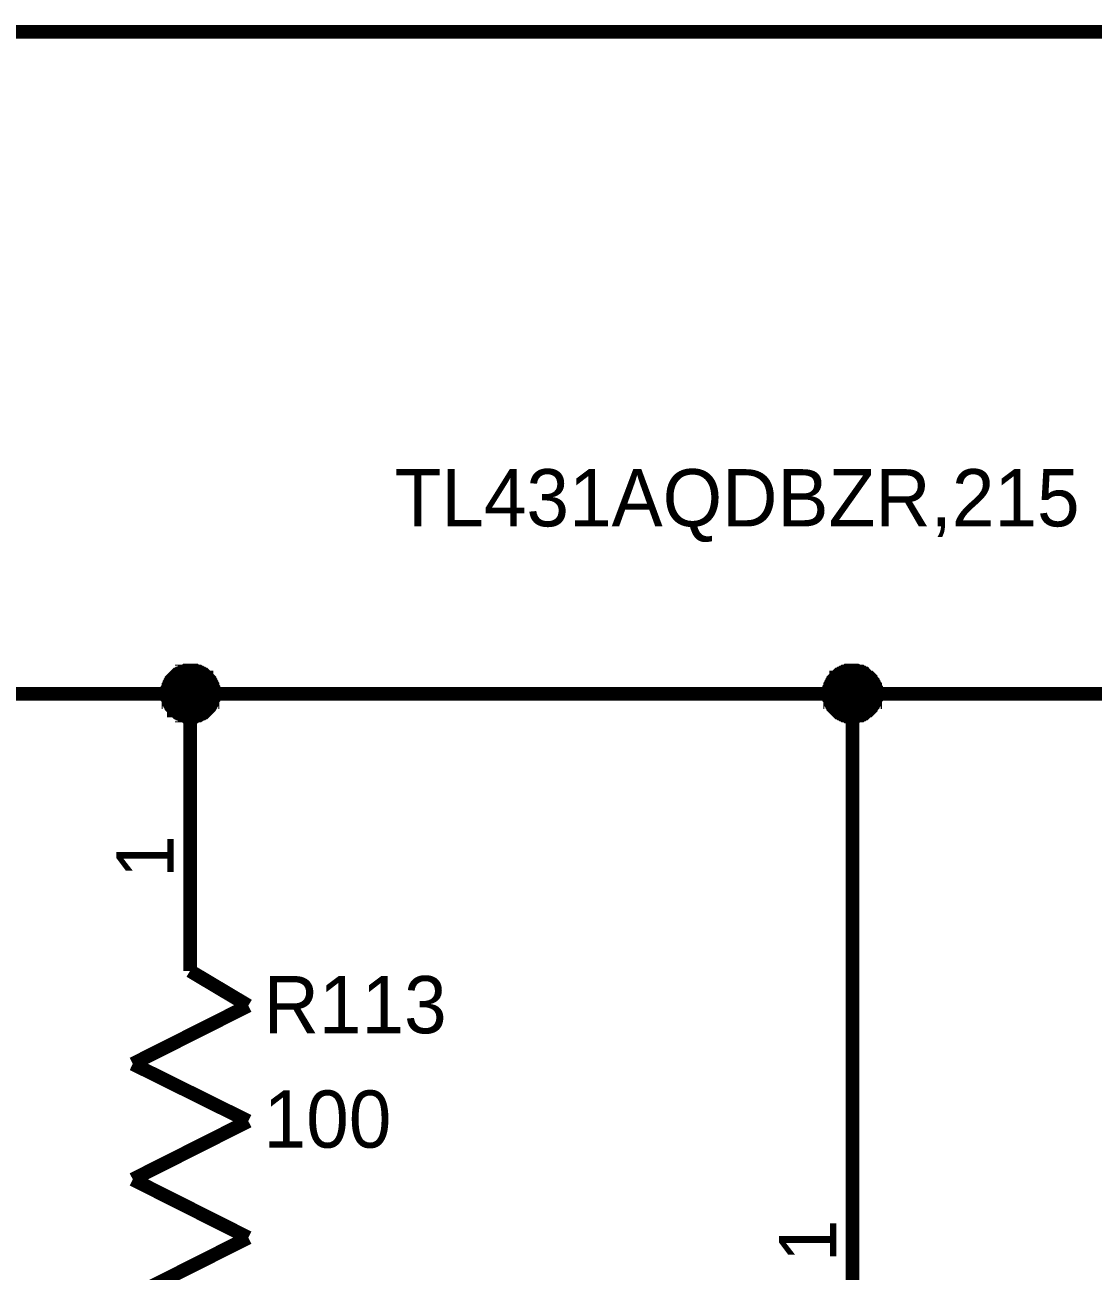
# Model space of a CAD drawing. Header units: millimetres. Extents: x 0 to 800, y 0 to 567.
# Drawn here: x 592.38 to 615.78, y 214.83 to 242.15 of the extents above; entities that cross this region are included whole.
import ezdxf

# ---------------------------------------------------------------- set-up
doc = ezdxf.new("R2010")
doc.units = ezdxf.units.MM
doc.layers.add('Sheet', color=255, linetype='Continuous')

msp = doc.modelspace()

# ---------------------------------------------------------------- linework, layer by layer
at = {"layer": 'Sheet'}
for points, const_width in [([(644.515, 240.697), (644.515, 241.996), (570.015, 241.996), (570.015, 229.991)], 0.3), ([(595.506, 227.482), (595.506, 227.504), (595.506, 227.527), (595.506, 227.571), (595.506, 227.594), (595.528, 227.616), (595.528, 227.639), (595.528, 227.661), (595.55, 227.683), (595.55, 227.706), (595.573, 227.728), (595.573, 227.751), (595.595, 227.773), (595.595, 227.795), (595.618, 227.818), (595.64, 227.84), (595.64, 227.84), (595.662, 227.863), (595.685, 227.885), (595.707, 227.907), (595.73, 227.907), (595.752, 227.93), (595.774, 227.93), (595.797, 227.952), (595.819, 227.952), (595.819, 227.975), (595.864, 227.975), (595.886, 227.975), (595.909, 227.997), (595.931, 227.997), (595.954, 227.997), (595.976, 227.997), (595.998, 227.997)], 0.3), ([(595.506, 227.482), (595.506, 227.504), (595.506, 227.527), (595.506, 227.571), (595.506, 227.594), (595.528, 227.616), (595.528, 227.639), (595.528, 227.661), (595.55, 227.683), (595.55, 227.706), (595.573, 227.728), (595.573, 227.751), (595.595, 227.773), (595.595, 227.795), (595.618, 227.818), (595.64, 227.84), (595.64, 227.84), (595.662, 227.863), (595.685, 227.885), (595.707, 227.907), (595.73, 227.907), (595.752, 227.93), (595.774, 227.93), (595.797, 227.952), (595.819, 227.952), (595.819, 227.975), (595.864, 227.975), (595.886, 227.975), (595.909, 227.997), (595.931, 227.997), (595.954, 227.997), (595.976, 227.997), (595.998, 227.997)], 0.3), ([(595.506, 227.482), (595.506, 227.504), (595.506, 227.527), (595.506, 227.571), (595.506, 227.594), (595.528, 227.616), (595.528, 227.639), (595.528, 227.661), (595.55, 227.683), (595.55, 227.706), (595.573, 227.728), (595.573, 227.751), (595.595, 227.773), (595.595, 227.795), (595.618, 227.818), (595.64, 227.84), (595.64, 227.84), (595.662, 227.863), (595.685, 227.885), (595.707, 227.907), (595.73, 227.907), (595.752, 227.93), (595.774, 227.93), (595.797, 227.952), (595.819, 227.952), (595.819, 227.975), (595.864, 227.975), (595.886, 227.975), (595.909, 227.997), (595.931, 227.997), (595.954, 227.997), (595.976, 227.997), (595.998, 227.997)], 0.3), ([(595.506, 227.482), (595.506, 227.504), (595.506, 227.527), (595.506, 227.571), (595.506, 227.594), (595.528, 227.616), (595.528, 227.639), (595.528, 227.661), (595.55, 227.683), (595.55, 227.706), (595.573, 227.728), (595.573, 227.751), (595.595, 227.773), (595.595, 227.795), (595.618, 227.818), (595.64, 227.84), (595.64, 227.84), (595.662, 227.863), (595.685, 227.885), (595.707, 227.907), (595.73, 227.907), (595.752, 227.93), (595.774, 227.93), (595.797, 227.952), (595.819, 227.952), (595.819, 227.975), (595.864, 227.975), (595.886, 227.975), (595.909, 227.997), (595.931, 227.997), (595.954, 227.997), (595.976, 227.997), (595.998, 227.997)], 0.3), ([(595.998, 227.997), (595.998, 227.997)], 0.3), ([(595.998, 227.997), (596.021, 227.997), (596.043, 227.997), (596.088, 227.997), (596.11, 227.997), (596.133, 227.975), (596.155, 227.975), (596.178, 227.975), (596.2, 227.952), (596.222, 227.952), (596.245, 227.93), (596.267, 227.93), (596.29, 227.907), (596.312, 227.907), (596.334, 227.885), (596.357, 227.863), (596.357, 227.84), (596.379, 227.84), (596.402, 227.818), (596.424, 227.795), (596.424, 227.773), (596.446, 227.751), (596.446, 227.728), (596.469, 227.706), (596.469, 227.683), (596.491, 227.661), (596.491, 227.639), (596.491, 227.616), (596.514, 227.594), (596.514, 227.571), (596.514, 227.527), (596.514, 227.504), (596.514, 227.482)], 0.3), ([(595.998, 227.997), (595.998, 227.997)], 0.3), ([(595.998, 227.997), (596.021, 227.997), (596.043, 227.997), (596.088, 227.997), (596.11, 227.997), (596.133, 227.975), (596.155, 227.975), (596.178, 227.975), (596.2, 227.952), (596.222, 227.952), (596.245, 227.93), (596.267, 227.93), (596.29, 227.907), (596.312, 227.907), (596.334, 227.885), (596.357, 227.863), (596.357, 227.84), (596.379, 227.84), (596.402, 227.818), (596.424, 227.795), (596.424, 227.773), (596.446, 227.751), (596.446, 227.728), (596.469, 227.706), (596.469, 227.683), (596.491, 227.661), (596.491, 227.639), (596.491, 227.616), (596.514, 227.594), (596.514, 227.571), (596.514, 227.527), (596.514, 227.504), (596.514, 227.482)], 0.3), ([(595.998, 227.997), (595.998, 227.997)], 0.3), ([(595.998, 227.997), (596.021, 227.997), (596.043, 227.997), (596.088, 227.997), (596.11, 227.997), (596.133, 227.975), (596.155, 227.975), (596.178, 227.975), (596.2, 227.952), (596.222, 227.952), (596.245, 227.93), (596.267, 227.93), (596.29, 227.907), (596.312, 227.907), (596.334, 227.885), (596.357, 227.863), (596.357, 227.84), (596.379, 227.84), (596.402, 227.818), (596.424, 227.795), (596.424, 227.773), (596.446, 227.751), (596.446, 227.728), (596.469, 227.706), (596.469, 227.683), (596.491, 227.661), (596.491, 227.639), (596.491, 227.616), (596.514, 227.594), (596.514, 227.571), (596.514, 227.527), (596.514, 227.504), (596.514, 227.482)], 0.3), ([(595.998, 227.997), (595.998, 227.997)], 0.3), ([(595.998, 227.997), (596.021, 227.997), (596.043, 227.997), (596.088, 227.997), (596.11, 227.997), (596.133, 227.975), (596.155, 227.975), (596.178, 227.975), (596.2, 227.952), (596.222, 227.952), (596.245, 227.93), (596.267, 227.93), (596.29, 227.907), (596.312, 227.907), (596.334, 227.885), (596.357, 227.863), (596.357, 227.84), (596.379, 227.84), (596.402, 227.818), (596.424, 227.795), (596.424, 227.773), (596.446, 227.751), (596.446, 227.728), (596.469, 227.706), (596.469, 227.683), (596.491, 227.661), (596.491, 227.639), (596.491, 227.616), (596.514, 227.594), (596.514, 227.571), (596.514, 227.527), (596.514, 227.504), (596.514, 227.482)], 0.3), ([(609.998, 227.482), (609.998, 227.504), (609.998, 227.527), (609.998, 227.571), (609.998, 227.594), (610.02, 227.616), (610.02, 227.639), (610.02, 227.661), (610.043, 227.683), (610.043, 227.706), (610.065, 227.728), (610.065, 227.751), (610.087, 227.773), (610.087, 227.795), (610.11, 227.818), (610.132, 227.84), (610.155, 227.84), (610.155, 227.863), (610.177, 227.885), (610.199, 227.907), (610.222, 227.907), (610.244, 227.93), (610.267, 227.93), (610.289, 227.952), (610.311, 227.952), (610.334, 227.975), (610.356, 227.975), (610.379, 227.975), (610.401, 227.997), (610.423, 227.997), (610.468, 227.997), (610.491, 227.997), (610.513, 227.997)], 0.3), ([(609.998, 227.482), (609.998, 227.504), (609.998, 227.527), (609.998, 227.571), (609.998, 227.594), (610.02, 227.616), (610.02, 227.639), (610.02, 227.661), (610.043, 227.683), (610.043, 227.706), (610.065, 227.728), (610.065, 227.751), (610.087, 227.773), (610.087, 227.795), (610.11, 227.818), (610.132, 227.84), (610.155, 227.84), (610.155, 227.863), (610.177, 227.885), (610.199, 227.907), (610.222, 227.907), (610.244, 227.93), (610.267, 227.93), (610.289, 227.952), (610.311, 227.952), (610.334, 227.975), (610.356, 227.975), (610.379, 227.975), (610.401, 227.997), (610.423, 227.997), (610.468, 227.997), (610.491, 227.997), (610.513, 227.997)], 0.3), ([(609.998, 227.482), (609.998, 227.504), (609.998, 227.527), (609.998, 227.571), (609.998, 227.594), (610.02, 227.616), (610.02, 227.639), (610.02, 227.661), (610.043, 227.683), (610.043, 227.706), (610.065, 227.728), (610.065, 227.751), (610.087, 227.773), (610.087, 227.795), (610.11, 227.818), (610.132, 227.84), (610.155, 227.84), (610.155, 227.863), (610.177, 227.885), (610.199, 227.907), (610.222, 227.907), (610.244, 227.93), (610.267, 227.93), (610.289, 227.952), (610.311, 227.952), (610.334, 227.975), (610.356, 227.975), (610.379, 227.975), (610.401, 227.997), (610.423, 227.997), (610.468, 227.997), (610.491, 227.997), (610.513, 227.997)], 0.3), ([(609.998, 227.482), (609.998, 227.504), (609.998, 227.527), (609.998, 227.571), (609.998, 227.594), (610.02, 227.616), (610.02, 227.639), (610.02, 227.661), (610.043, 227.683), (610.043, 227.706), (610.065, 227.728), (610.065, 227.751), (610.087, 227.773), (610.087, 227.795), (610.11, 227.818), (610.132, 227.84), (610.155, 227.84), (610.155, 227.863), (610.177, 227.885), (610.199, 227.907), (610.222, 227.907), (610.244, 227.93), (610.267, 227.93), (610.289, 227.952), (610.311, 227.952), (610.334, 227.975), (610.356, 227.975), (610.379, 227.975), (610.401, 227.997), (610.423, 227.997), (610.468, 227.997), (610.491, 227.997), (610.513, 227.997)], 0.3), ([(610.513, 227.997), (610.513, 227.997)], 0.3), ([(610.513, 227.997), (610.535, 227.997), (610.558, 227.997), (610.58, 227.997), (610.603, 227.997), (610.647, 227.975), (610.67, 227.975), (610.692, 227.975), (610.715, 227.952), (610.737, 227.952), (610.759, 227.93), (610.782, 227.93), (610.804, 227.907), (610.804, 227.907), (610.827, 227.885), (610.849, 227.863), (610.871, 227.84), (610.894, 227.84), (610.916, 227.818), (610.916, 227.795), (610.939, 227.773), (610.961, 227.751), (610.961, 227.728), (610.983, 227.706), (610.983, 227.683), (611.006, 227.661), (611.006, 227.639), (611.006, 227.616), (611.028, 227.594), (611.028, 227.571), (611.028, 227.527), (611.028, 227.504), (611.028, 227.482)], 0.3), ([(610.513, 227.997), (610.513, 227.997)], 0.3), ([(610.513, 227.997), (610.535, 227.997), (610.558, 227.997), (610.58, 227.997), (610.603, 227.997), (610.647, 227.975), (610.67, 227.975), (610.692, 227.975), (610.715, 227.952), (610.737, 227.952), (610.759, 227.93), (610.782, 227.93), (610.804, 227.907), (610.804, 227.907), (610.827, 227.885), (610.849, 227.863), (610.871, 227.84), (610.894, 227.84), (610.916, 227.818), (610.916, 227.795), (610.939, 227.773), (610.961, 227.751), (610.961, 227.728), (610.983, 227.706), (610.983, 227.683), (611.006, 227.661), (611.006, 227.639), (611.006, 227.616), (611.028, 227.594), (611.028, 227.571), (611.028, 227.527), (611.028, 227.504), (611.028, 227.482)], 0.3), ([(610.513, 227.997), (610.513, 227.997)], 0.3), ([(610.513, 227.997), (610.535, 227.997), (610.558, 227.997), (610.58, 227.997), (610.603, 227.997), (610.647, 227.975), (610.67, 227.975), (610.692, 227.975), (610.715, 227.952), (610.737, 227.952), (610.759, 227.93), (610.782, 227.93), (610.804, 227.907), (610.804, 227.907), (610.827, 227.885), (610.849, 227.863), (610.871, 227.84), (610.894, 227.84), (610.916, 227.818), (610.916, 227.795), (610.939, 227.773), (610.961, 227.751), (610.961, 227.728), (610.983, 227.706), (610.983, 227.683), (611.006, 227.661), (611.006, 227.639), (611.006, 227.616), (611.028, 227.594), (611.028, 227.571), (611.028, 227.527), (611.028, 227.504), (611.028, 227.482)], 0.3), ([(610.513, 227.997), (610.513, 227.997)], 0.3), ([(610.513, 227.997), (610.535, 227.997), (610.558, 227.997), (610.58, 227.997), (610.603, 227.997), (610.647, 227.975), (610.67, 227.975), (610.692, 227.975), (610.715, 227.952), (610.737, 227.952), (610.759, 227.93), (610.782, 227.93), (610.804, 227.907), (610.804, 227.907), (610.827, 227.885), (610.849, 227.863), (610.871, 227.84), (610.894, 227.84), (610.916, 227.818), (610.916, 227.795), (610.939, 227.773), (610.961, 227.751), (610.961, 227.728), (610.983, 227.706), (610.983, 227.683), (611.006, 227.661), (611.006, 227.639), (611.006, 227.616), (611.028, 227.594), (611.028, 227.571), (611.028, 227.527), (611.028, 227.504), (611.028, 227.482)], 0.3), ([(595.506, 227.482), (595.506, 227.504), (595.506, 227.527), (595.506, 227.571), (595.506, 227.594), (595.528, 227.616), (595.528, 227.639), (595.528, 227.661), (595.55, 227.683), (595.55, 227.706), (595.573, 227.728), (595.573, 227.751), (595.595, 227.773), (595.595, 227.795), (595.618, 227.818), (595.64, 227.84), (595.64, 227.84), (595.662, 227.863), (595.685, 227.885), (595.707, 227.907), (595.73, 227.907), (595.752, 227.93), (595.774, 227.93), (595.797, 227.952), (595.819, 227.952), (595.819, 227.975), (595.864, 227.975), (595.886, 227.975), (595.909, 227.997), (595.931, 227.997), (595.954, 227.997), (595.976, 227.997), (595.998, 227.997)], 0.0991), ([(595.506, 227.482), (595.506, 227.504), (595.506, 227.527), (595.506, 227.571), (595.506, 227.594), (595.528, 227.616), (595.528, 227.639), (595.528, 227.661), (595.55, 227.683), (595.55, 227.706), (595.573, 227.728), (595.573, 227.751), (595.595, 227.773), (595.595, 227.795), (595.618, 227.818), (595.64, 227.84), (595.64, 227.84), (595.662, 227.863), (595.685, 227.885), (595.707, 227.907), (595.73, 227.907), (595.752, 227.93), (595.774, 227.93), (595.797, 227.952), (595.819, 227.952), (595.819, 227.975), (595.864, 227.975), (595.886, 227.975), (595.909, 227.997), (595.931, 227.997), (595.954, 227.997), (595.976, 227.997), (595.998, 227.997)], 0.0991), ([(595.506, 227.482), (595.506, 227.504), (595.506, 227.527), (595.506, 227.571), (595.506, 227.594), (595.528, 227.616), (595.528, 227.639), (595.528, 227.661), (595.55, 227.683), (595.55, 227.706), (595.573, 227.728), (595.573, 227.751), (595.595, 227.773), (595.595, 227.795), (595.618, 227.818), (595.64, 227.84), (595.64, 227.84), (595.662, 227.863), (595.685, 227.885), (595.707, 227.907), (595.73, 227.907), (595.752, 227.93), (595.774, 227.93), (595.797, 227.952), (595.819, 227.952), (595.819, 227.975), (595.864, 227.975), (595.886, 227.975), (595.909, 227.997), (595.931, 227.997), (595.954, 227.997), (595.976, 227.997), (595.998, 227.997)], 0.0991), ([(595.506, 227.482), (595.506, 227.504), (595.506, 227.527), (595.506, 227.571), (595.506, 227.594), (595.528, 227.616), (595.528, 227.639), (595.528, 227.661), (595.55, 227.683), (595.55, 227.706), (595.573, 227.728), (595.573, 227.751), (595.595, 227.773), (595.595, 227.795), (595.618, 227.818), (595.64, 227.84), (595.64, 227.84), (595.662, 227.863), (595.685, 227.885), (595.707, 227.907), (595.73, 227.907), (595.752, 227.93), (595.774, 227.93), (595.797, 227.952), (595.819, 227.952), (595.819, 227.975), (595.864, 227.975), (595.886, 227.975), (595.909, 227.997), (595.931, 227.997), (595.954, 227.997), (595.976, 227.997), (595.998, 227.997)], 0.0991), ([(595.998, 227.997), (595.998, 227.997)], 0.0991), ([(595.998, 227.997), (596.021, 227.997), (596.043, 227.997), (596.088, 227.997), (596.11, 227.997), (596.133, 227.975), (596.155, 227.975), (596.178, 227.975), (596.2, 227.952), (596.222, 227.952), (596.245, 227.93), (596.267, 227.93), (596.29, 227.907), (596.312, 227.907), (596.334, 227.885), (596.357, 227.863), (596.357, 227.84), (596.379, 227.84), (596.402, 227.818), (596.424, 227.795), (596.424, 227.773), (596.446, 227.751), (596.446, 227.728), (596.469, 227.706), (596.469, 227.683), (596.491, 227.661), (596.491, 227.639), (596.491, 227.616), (596.514, 227.594), (596.514, 227.571), (596.514, 227.527), (596.514, 227.504), (596.514, 227.482)], 0.0991), ([(595.998, 227.997), (595.998, 227.997)], 0.0991), ([(595.998, 227.997), (596.021, 227.997), (596.043, 227.997), (596.088, 227.997), (596.11, 227.997), (596.133, 227.975), (596.155, 227.975), (596.178, 227.975), (596.2, 227.952), (596.222, 227.952), (596.245, 227.93), (596.267, 227.93), (596.29, 227.907), (596.312, 227.907), (596.334, 227.885), (596.357, 227.863), (596.357, 227.84), (596.379, 227.84), (596.402, 227.818), (596.424, 227.795), (596.424, 227.773), (596.446, 227.751), (596.446, 227.728), (596.469, 227.706), (596.469, 227.683), (596.491, 227.661), (596.491, 227.639), (596.491, 227.616), (596.514, 227.594), (596.514, 227.571), (596.514, 227.527), (596.514, 227.504), (596.514, 227.482)], 0.0991), ([(595.998, 227.997), (595.998, 227.997)], 0.0991), ([(595.998, 227.997), (596.021, 227.997), (596.043, 227.997), (596.088, 227.997), (596.11, 227.997), (596.133, 227.975), (596.155, 227.975), (596.178, 227.975), (596.2, 227.952), (596.222, 227.952), (596.245, 227.93), (596.267, 227.93), (596.29, 227.907), (596.312, 227.907), (596.334, 227.885), (596.357, 227.863), (596.357, 227.84), (596.379, 227.84), (596.402, 227.818), (596.424, 227.795), (596.424, 227.773), (596.446, 227.751), (596.446, 227.728), (596.469, 227.706), (596.469, 227.683), (596.491, 227.661), (596.491, 227.639), (596.491, 227.616), (596.514, 227.594), (596.514, 227.571), (596.514, 227.527), (596.514, 227.504), (596.514, 227.482)], 0.0991), ([(595.998, 227.997), (595.998, 227.997)], 0.0991), ([(595.998, 227.997), (596.021, 227.997), (596.043, 227.997), (596.088, 227.997), (596.11, 227.997), (596.133, 227.975), (596.155, 227.975), (596.178, 227.975), (596.2, 227.952), (596.222, 227.952), (596.245, 227.93), (596.267, 227.93), (596.29, 227.907), (596.312, 227.907), (596.334, 227.885), (596.357, 227.863), (596.357, 227.84), (596.379, 227.84), (596.402, 227.818), (596.424, 227.795), (596.424, 227.773), (596.446, 227.751), (596.446, 227.728), (596.469, 227.706), (596.469, 227.683), (596.491, 227.661), (596.491, 227.639), (596.491, 227.616), (596.514, 227.594), (596.514, 227.571), (596.514, 227.527), (596.514, 227.504), (596.514, 227.482)], 0.0991), ([(609.998, 227.482), (609.998, 227.504), (609.998, 227.527), (609.998, 227.571), (609.998, 227.594), (610.02, 227.616), (610.02, 227.639), (610.02, 227.661), (610.043, 227.683), (610.043, 227.706), (610.065, 227.728), (610.065, 227.751), (610.087, 227.773), (610.087, 227.795), (610.11, 227.818), (610.132, 227.84), (610.155, 227.84), (610.155, 227.863), (610.177, 227.885), (610.199, 227.907), (610.222, 227.907), (610.244, 227.93), (610.267, 227.93), (610.289, 227.952), (610.311, 227.952), (610.334, 227.975), (610.356, 227.975), (610.379, 227.975), (610.401, 227.997), (610.423, 227.997), (610.468, 227.997), (610.491, 227.997), (610.513, 227.997)], 0.0991), ([(609.998, 227.482), (609.998, 227.504), (609.998, 227.527), (609.998, 227.571), (609.998, 227.594), (610.02, 227.616), (610.02, 227.639), (610.02, 227.661), (610.043, 227.683), (610.043, 227.706), (610.065, 227.728), (610.065, 227.751), (610.087, 227.773), (610.087, 227.795), (610.11, 227.818), (610.132, 227.84), (610.155, 227.84), (610.155, 227.863), (610.177, 227.885), (610.199, 227.907), (610.222, 227.907), (610.244, 227.93), (610.267, 227.93), (610.289, 227.952), (610.311, 227.952), (610.334, 227.975), (610.356, 227.975), (610.379, 227.975), (610.401, 227.997), (610.423, 227.997), (610.468, 227.997), (610.491, 227.997), (610.513, 227.997)], 0.0991), ([(609.998, 227.482), (609.998, 227.504), (609.998, 227.527), (609.998, 227.571), (609.998, 227.594), (610.02, 227.616), (610.02, 227.639), (610.02, 227.661), (610.043, 227.683), (610.043, 227.706), (610.065, 227.728), (610.065, 227.751), (610.087, 227.773), (610.087, 227.795), (610.11, 227.818), (610.132, 227.84), (610.155, 227.84), (610.155, 227.863), (610.177, 227.885), (610.199, 227.907), (610.222, 227.907), (610.244, 227.93), (610.267, 227.93), (610.289, 227.952), (610.311, 227.952), (610.334, 227.975), (610.356, 227.975), (610.379, 227.975), (610.401, 227.997), (610.423, 227.997), (610.468, 227.997), (610.491, 227.997), (610.513, 227.997)], 0.0991), ([(609.998, 227.482), (609.998, 227.504), (609.998, 227.527), (609.998, 227.571), (609.998, 227.594), (610.02, 227.616), (610.02, 227.639), (610.02, 227.661), (610.043, 227.683), (610.043, 227.706), (610.065, 227.728), (610.065, 227.751), (610.087, 227.773), (610.087, 227.795), (610.11, 227.818), (610.132, 227.84), (610.155, 227.84), (610.155, 227.863), (610.177, 227.885), (610.199, 227.907), (610.222, 227.907), (610.244, 227.93), (610.267, 227.93), (610.289, 227.952), (610.311, 227.952), (610.334, 227.975), (610.356, 227.975), (610.379, 227.975), (610.401, 227.997), (610.423, 227.997), (610.468, 227.997), (610.491, 227.997), (610.513, 227.997)], 0.0991), ([(610.513, 227.997), (610.513, 227.997)], 0.0991), ([(610.513, 227.997), (610.535, 227.997), (610.558, 227.997), (610.58, 227.997), (610.603, 227.997), (610.647, 227.975), (610.67, 227.975), (610.692, 227.975), (610.715, 227.952), (610.737, 227.952), (610.759, 227.93), (610.782, 227.93), (610.804, 227.907), (610.804, 227.907), (610.827, 227.885), (610.849, 227.863), (610.871, 227.84), (610.894, 227.84), (610.916, 227.818), (610.916, 227.795), (610.939, 227.773), (610.961, 227.751), (610.961, 227.728), (610.983, 227.706), (610.983, 227.683), (611.006, 227.661), (611.006, 227.639), (611.006, 227.616), (611.028, 227.594), (611.028, 227.571), (611.028, 227.527), (611.028, 227.504), (611.028, 227.482)], 0.0991), ([(610.513, 227.997), (610.513, 227.997)], 0.0991), ([(610.513, 227.997), (610.535, 227.997), (610.558, 227.997), (610.58, 227.997), (610.603, 227.997), (610.647, 227.975), (610.67, 227.975), (610.692, 227.975), (610.715, 227.952), (610.737, 227.952), (610.759, 227.93), (610.782, 227.93), (610.804, 227.907), (610.804, 227.907), (610.827, 227.885), (610.849, 227.863), (610.871, 227.84), (610.894, 227.84), (610.916, 227.818), (610.916, 227.795), (610.939, 227.773), (610.961, 227.751), (610.961, 227.728), (610.983, 227.706), (610.983, 227.683), (611.006, 227.661), (611.006, 227.639), (611.006, 227.616), (611.028, 227.594), (611.028, 227.571), (611.028, 227.527), (611.028, 227.504), (611.028, 227.482)], 0.0991), ([(610.513, 227.997), (610.513, 227.997)], 0.0991), ([(610.513, 227.997), (610.535, 227.997), (610.558, 227.997), (610.58, 227.997), (610.603, 227.997), (610.647, 227.975), (610.67, 227.975), (610.692, 227.975), (610.715, 227.952), (610.737, 227.952), (610.759, 227.93), (610.782, 227.93), (610.804, 227.907), (610.804, 227.907), (610.827, 227.885), (610.849, 227.863), (610.871, 227.84), (610.894, 227.84), (610.916, 227.818), (610.916, 227.795), (610.939, 227.773), (610.961, 227.751), (610.961, 227.728), (610.983, 227.706), (610.983, 227.683), (611.006, 227.661), (611.006, 227.639), (611.006, 227.616), (611.028, 227.594), (611.028, 227.571), (611.028, 227.527), (611.028, 227.504), (611.028, 227.482)], 0.0991), ([(610.513, 227.997), (610.513, 227.997)], 0.0991), ([(610.513, 227.997), (610.535, 227.997), (610.558, 227.997), (610.58, 227.997), (610.603, 227.997), (610.647, 227.975), (610.67, 227.975), (610.692, 227.975), (610.715, 227.952), (610.737, 227.952), (610.759, 227.93), (610.782, 227.93), (610.804, 227.907), (610.804, 227.907), (610.827, 227.885), (610.849, 227.863), (610.871, 227.84), (610.894, 227.84), (610.916, 227.818), (610.916, 227.795), (610.939, 227.773), (610.961, 227.751), (610.961, 227.728), (610.983, 227.706), (610.983, 227.683), (611.006, 227.661), (611.006, 227.639), (611.006, 227.616), (611.028, 227.594), (611.028, 227.571), (611.028, 227.527), (611.028, 227.504), (611.028, 227.482)], 0.0991), ([(591.295, 227.482), (595.998, 227.482), (610.513, 227.482), (625.498, 227.482), (628.007, 227.482)], 0.3), ([(595.998, 226.989), (595.976, 226.989), (595.954, 226.989), (595.931, 226.989), (595.909, 226.989), (595.886, 227.011), (595.864, 227.011), (595.819, 227.011), (595.819, 227.034), (595.797, 227.034), (595.774, 227.056), (595.752, 227.056), (595.73, 227.079), (595.707, 227.079), (595.685, 227.101), (595.662, 227.123), (595.64, 227.123), (595.64, 227.146), (595.618, 227.168), (595.595, 227.191), (595.595, 227.213), (595.573, 227.235), (595.573, 227.258), (595.55, 227.28), (595.55, 227.303), (595.528, 227.303), (595.528, 227.347), (595.528, 227.37), (595.506, 227.392), (595.506, 227.415), (595.506, 227.437), (595.506, 227.459), (595.506, 227.482)], 0.3), ([(595.506, 227.482), (595.506, 227.482)], 0.3), ([(595.998, 226.989), (595.976, 226.989), (595.954, 226.989), (595.931, 226.989), (595.909, 226.989), (595.886, 227.011), (595.864, 227.011), (595.819, 227.011), (595.819, 227.034), (595.797, 227.034), (595.774, 227.056), (595.752, 227.056), (595.73, 227.079), (595.707, 227.079), (595.685, 227.101), (595.662, 227.123), (595.64, 227.123), (595.64, 227.146), (595.618, 227.168), (595.595, 227.191), (595.595, 227.213), (595.573, 227.235), (595.573, 227.258), (595.55, 227.28), (595.55, 227.303), (595.528, 227.303), (595.528, 227.347), (595.528, 227.37), (595.506, 227.392), (595.506, 227.415), (595.506, 227.437), (595.506, 227.459), (595.506, 227.482)], 0.3), ([(595.506, 227.482), (595.506, 227.482)], 0.3), ([(595.998, 226.989), (595.976, 226.989), (595.954, 226.989), (595.931, 226.989), (595.909, 226.989), (595.886, 227.011), (595.864, 227.011), (595.819, 227.011), (595.819, 227.034), (595.797, 227.034), (595.774, 227.056), (595.752, 227.056), (595.73, 227.079), (595.707, 227.079), (595.685, 227.101), (595.662, 227.123), (595.64, 227.123), (595.64, 227.146), (595.618, 227.168), (595.595, 227.191), (595.595, 227.213), (595.573, 227.235), (595.573, 227.258), (595.55, 227.28), (595.55, 227.303), (595.528, 227.303), (595.528, 227.347), (595.528, 227.37), (595.506, 227.392), (595.506, 227.415), (595.506, 227.437), (595.506, 227.459), (595.506, 227.482)], 0.3), ([(595.506, 227.482), (595.506, 227.482)], 0.3), ([(595.998, 226.989), (595.976, 226.989), (595.954, 226.989), (595.931, 226.989), (595.909, 226.989), (595.886, 227.011), (595.864, 227.011), (595.819, 227.011), (595.819, 227.034), (595.797, 227.034), (595.774, 227.056), (595.752, 227.056), (595.73, 227.079), (595.707, 227.079), (595.685, 227.101), (595.662, 227.123), (595.64, 227.123), (595.64, 227.146), (595.618, 227.168), (595.595, 227.191), (595.595, 227.213), (595.573, 227.235), (595.573, 227.258), (595.55, 227.28), (595.55, 227.303), (595.528, 227.303), (595.528, 227.347), (595.528, 227.37), (595.506, 227.392), (595.506, 227.415), (595.506, 227.437), (595.506, 227.459), (595.506, 227.482)], 0.3), ([(595.506, 227.482), (595.506, 227.482)], 0.3), ([(595.998, 226.989), (595.976, 226.989), (595.954, 226.989), (595.931, 226.989), (595.909, 226.989), (595.886, 227.011), (595.864, 227.011), (595.819, 227.011), (595.819, 227.034), (595.797, 227.034), (595.774, 227.056), (595.752, 227.056), (595.73, 227.079), (595.707, 227.079), (595.685, 227.101), (595.662, 227.123), (595.64, 227.123), (595.64, 227.146), (595.618, 227.168), (595.595, 227.191), (595.595, 227.213), (595.573, 227.235), (595.573, 227.258), (595.55, 227.28), (595.55, 227.303), (595.528, 227.303), (595.528, 227.347), (595.528, 227.37), (595.506, 227.392), (595.506, 227.415), (595.506, 227.437), (595.506, 227.459), (595.506, 227.482)], 0.0991), ([(595.506, 227.482), (595.506, 227.482)], 0.0991), ([(595.998, 226.989), (595.976, 226.989), (595.954, 226.989), (595.931, 226.989), (595.909, 226.989), (595.886, 227.011), (595.864, 227.011), (595.819, 227.011), (595.819, 227.034), (595.797, 227.034), (595.774, 227.056), (595.752, 227.056), (595.73, 227.079), (595.707, 227.079), (595.685, 227.101), (595.662, 227.123), (595.64, 227.123), (595.64, 227.146), (595.618, 227.168), (595.595, 227.191), (595.595, 227.213), (595.573, 227.235), (595.573, 227.258), (595.55, 227.28), (595.55, 227.303), (595.528, 227.303), (595.528, 227.347), (595.528, 227.37), (595.506, 227.392), (595.506, 227.415), (595.506, 227.437), (595.506, 227.459), (595.506, 227.482)], 0.0991), ([(595.506, 227.482), (595.506, 227.482)], 0.0991), ([(595.998, 226.989), (595.976, 226.989), (595.954, 226.989), (595.931, 226.989), (595.909, 226.989), (595.886, 227.011), (595.864, 227.011), (595.819, 227.011), (595.819, 227.034), (595.797, 227.034), (595.774, 227.056), (595.752, 227.056), (595.73, 227.079), (595.707, 227.079), (595.685, 227.101), (595.662, 227.123), (595.64, 227.123), (595.64, 227.146), (595.618, 227.168), (595.595, 227.191), (595.595, 227.213), (595.573, 227.235), (595.573, 227.258), (595.55, 227.28), (595.55, 227.303), (595.528, 227.303), (595.528, 227.347), (595.528, 227.37), (595.506, 227.392), (595.506, 227.415), (595.506, 227.437), (595.506, 227.459), (595.506, 227.482)], 0.0991), ([(595.506, 227.482), (595.506, 227.482)], 0.0991), ([(595.998, 226.989), (595.976, 226.989), (595.954, 226.989), (595.931, 226.989), (595.909, 226.989), (595.886, 227.011), (595.864, 227.011), (595.819, 227.011), (595.819, 227.034), (595.797, 227.034), (595.774, 227.056), (595.752, 227.056), (595.73, 227.079), (595.707, 227.079), (595.685, 227.101), (595.662, 227.123), (595.64, 227.123), (595.64, 227.146), (595.618, 227.168), (595.595, 227.191), (595.595, 227.213), (595.573, 227.235), (595.573, 227.258), (595.55, 227.28), (595.55, 227.303), (595.528, 227.303), (595.528, 227.347), (595.528, 227.37), (595.506, 227.392), (595.506, 227.415), (595.506, 227.437), (595.506, 227.459), (595.506, 227.482)], 0.0991), ([(595.506, 227.482), (595.506, 227.482)], 0.0991), ([(595.998, 226.496), (595.998, 227.482)], 0.3), ([(596.514, 227.482), (596.514, 227.459), (596.514, 227.437), (596.514, 227.415), (596.514, 227.392), (596.491, 227.37), (596.491, 227.347), (596.491, 227.303), (596.469, 227.303), (596.469, 227.28), (596.446, 227.258), (596.446, 227.235), (596.424, 227.213), (596.424, 227.191), (596.402, 227.168), (596.379, 227.146), (596.357, 227.123), (596.357, 227.123), (596.334, 227.101), (596.312, 227.079), (596.29, 227.079), (596.267, 227.056), (596.245, 227.056), (596.222, 227.034), (596.2, 227.034), (596.178, 227.011), (596.155, 227.011), (596.133, 227.011), (596.11, 226.989), (596.088, 226.989), (596.043, 226.989), (596.021, 226.989), (595.998, 226.989)], 0.3), ([(596.514, 227.482), (596.514, 227.459), (596.514, 227.437), (596.514, 227.415), (596.514, 227.392), (596.491, 227.37), (596.491, 227.347), (596.491, 227.303), (596.469, 227.303), (596.469, 227.28), (596.446, 227.258), (596.446, 227.235), (596.424, 227.213), (596.424, 227.191), (596.402, 227.168), (596.379, 227.146), (596.357, 227.123), (596.357, 227.123), (596.334, 227.101), (596.312, 227.079), (596.29, 227.079), (596.267, 227.056), (596.245, 227.056), (596.222, 227.034), (596.2, 227.034), (596.178, 227.011), (596.155, 227.011), (596.133, 227.011), (596.11, 226.989), (596.088, 226.989), (596.043, 226.989), (596.021, 226.989), (595.998, 226.989)], 0.3), ([(596.514, 227.482), (596.514, 227.459), (596.514, 227.437), (596.514, 227.415), (596.514, 227.392), (596.491, 227.37), (596.491, 227.347), (596.491, 227.303), (596.469, 227.303), (596.469, 227.28), (596.446, 227.258), (596.446, 227.235), (596.424, 227.213), (596.424, 227.191), (596.402, 227.168), (596.379, 227.146), (596.357, 227.123), (596.357, 227.123), (596.334, 227.101), (596.312, 227.079), (596.29, 227.079), (596.267, 227.056), (596.245, 227.056), (596.222, 227.034), (596.2, 227.034), (596.178, 227.011), (596.155, 227.011), (596.133, 227.011), (596.11, 226.989), (596.088, 226.989), (596.043, 226.989), (596.021, 226.989), (595.998, 226.989)], 0.3), ([(596.514, 227.482), (596.514, 227.459), (596.514, 227.437), (596.514, 227.415), (596.514, 227.392), (596.491, 227.37), (596.491, 227.347), (596.491, 227.303), (596.469, 227.303), (596.469, 227.28), (596.446, 227.258), (596.446, 227.235), (596.424, 227.213), (596.424, 227.191), (596.402, 227.168), (596.379, 227.146), (596.357, 227.123), (596.357, 227.123), (596.334, 227.101), (596.312, 227.079), (596.29, 227.079), (596.267, 227.056), (596.245, 227.056), (596.222, 227.034), (596.2, 227.034), (596.178, 227.011), (596.155, 227.011), (596.133, 227.011), (596.11, 226.989), (596.088, 226.989), (596.043, 226.989), (596.021, 226.989), (595.998, 226.989)], 0.3), ([(596.514, 227.482), (596.514, 227.459), (596.514, 227.437), (596.514, 227.415), (596.514, 227.392), (596.491, 227.37), (596.491, 227.347), (596.491, 227.303), (596.469, 227.303), (596.469, 227.28), (596.446, 227.258), (596.446, 227.235), (596.424, 227.213), (596.424, 227.191), (596.402, 227.168), (596.379, 227.146), (596.357, 227.123), (596.357, 227.123), (596.334, 227.101), (596.312, 227.079), (596.29, 227.079), (596.267, 227.056), (596.245, 227.056), (596.222, 227.034), (596.2, 227.034), (596.178, 227.011), (596.155, 227.011), (596.133, 227.011), (596.11, 226.989), (596.088, 226.989), (596.043, 226.989), (596.021, 226.989), (595.998, 226.989)], 0.0991), ([(596.514, 227.482), (596.514, 227.459), (596.514, 227.437), (596.514, 227.415), (596.514, 227.392), (596.491, 227.37), (596.491, 227.347), (596.491, 227.303), (596.469, 227.303), (596.469, 227.28), (596.446, 227.258), (596.446, 227.235), (596.424, 227.213), (596.424, 227.191), (596.402, 227.168), (596.379, 227.146), (596.357, 227.123), (596.357, 227.123), (596.334, 227.101), (596.312, 227.079), (596.29, 227.079), (596.267, 227.056), (596.245, 227.056), (596.222, 227.034), (596.2, 227.034), (596.178, 227.011), (596.155, 227.011), (596.133, 227.011), (596.11, 226.989), (596.088, 226.989), (596.043, 226.989), (596.021, 226.989), (595.998, 226.989)], 0.0991), ([(596.514, 227.482), (596.514, 227.459), (596.514, 227.437), (596.514, 227.415), (596.514, 227.392), (596.491, 227.37), (596.491, 227.347), (596.491, 227.303), (596.469, 227.303), (596.469, 227.28), (596.446, 227.258), (596.446, 227.235), (596.424, 227.213), (596.424, 227.191), (596.402, 227.168), (596.379, 227.146), (596.357, 227.123), (596.357, 227.123), (596.334, 227.101), (596.312, 227.079), (596.29, 227.079), (596.267, 227.056), (596.245, 227.056), (596.222, 227.034), (596.2, 227.034), (596.178, 227.011), (596.155, 227.011), (596.133, 227.011), (596.11, 226.989), (596.088, 226.989), (596.043, 226.989), (596.021, 226.989), (595.998, 226.989)], 0.0991), ([(596.514, 227.482), (596.514, 227.459), (596.514, 227.437), (596.514, 227.415), (596.514, 227.392), (596.491, 227.37), (596.491, 227.347), (596.491, 227.303), (596.469, 227.303), (596.469, 227.28), (596.446, 227.258), (596.446, 227.235), (596.424, 227.213), (596.424, 227.191), (596.402, 227.168), (596.379, 227.146), (596.357, 227.123), (596.357, 227.123), (596.334, 227.101), (596.312, 227.079), (596.29, 227.079), (596.267, 227.056), (596.245, 227.056), (596.222, 227.034), (596.2, 227.034), (596.178, 227.011), (596.155, 227.011), (596.133, 227.011), (596.11, 226.989), (596.088, 226.989), (596.043, 226.989), (596.021, 226.989), (595.998, 226.989)], 0.0991), ([(596.514, 227.482), (596.514, 227.482), (596.514, 227.482), (596.514, 227.482), (596.514, 227.482), (596.514, 227.482), (596.514, 227.482), (596.514, 227.482), (596.514, 227.482), (596.514, 227.482), (596.514, 227.482), (596.514, 227.482), (596.514, 227.482), (596.514, 227.482), (596.514, 227.482), (596.514, 227.482), (596.514, 227.482), (596.514, 227.482), (596.514, 227.482), (596.514, 227.482), (596.514, 227.482), (596.514, 227.482), (596.514, 227.482), (596.514, 227.482), (596.514, 227.482), (596.514, 227.482), (596.514, 227.482), (596.514, 227.482), (596.514, 227.482), (596.514, 227.482), (596.514, 227.482), (596.514, 227.482), (596.514, 227.482)], 0.3), ([(596.514, 227.482), (596.514, 227.482)], 0.3), ([(596.514, 227.482), (596.514, 227.482), (596.514, 227.482), (596.514, 227.482), (596.514, 227.482), (596.514, 227.482), (596.514, 227.482), (596.514, 227.482), (596.514, 227.482), (596.514, 227.482), (596.514, 227.482), (596.514, 227.482), (596.514, 227.482), (596.514, 227.482), (596.514, 227.482), (596.514, 227.482), (596.514, 227.482), (596.514, 227.482), (596.514, 227.482), (596.514, 227.482), (596.514, 227.482), (596.514, 227.482), (596.514, 227.482), (596.514, 227.482), (596.514, 227.482), (596.514, 227.482), (596.514, 227.482), (596.514, 227.482), (596.514, 227.482), (596.514, 227.482), (596.514, 227.482), (596.514, 227.482), (596.514, 227.482)], 0.3), ([(596.514, 227.482), (596.514, 227.482)], 0.3), ([(596.514, 227.482), (596.514, 227.482), (596.514, 227.482), (596.514, 227.482), (596.514, 227.482), (596.514, 227.482), (596.514, 227.482), (596.514, 227.482), (596.514, 227.482), (596.514, 227.482), (596.514, 227.482), (596.514, 227.482), (596.514, 227.482), (596.514, 227.482), (596.514, 227.482), (596.514, 227.482), (596.514, 227.482), (596.514, 227.482), (596.514, 227.482), (596.514, 227.482), (596.514, 227.482), (596.514, 227.482), (596.514, 227.482), (596.514, 227.482), (596.514, 227.482), (596.514, 227.482), (596.514, 227.482), (596.514, 227.482), (596.514, 227.482), (596.514, 227.482), (596.514, 227.482), (596.514, 227.482), (596.514, 227.482)], 0.3), ([(596.514, 227.482), (596.514, 227.482)], 0.3), ([(596.514, 227.482), (596.514, 227.482), (596.514, 227.482), (596.514, 227.482), (596.514, 227.482), (596.514, 227.482), (596.514, 227.482), (596.514, 227.482), (596.514, 227.482), (596.514, 227.482), (596.514, 227.482), (596.514, 227.482), (596.514, 227.482), (596.514, 227.482), (596.514, 227.482), (596.514, 227.482), (596.514, 227.482), (596.514, 227.482), (596.514, 227.482), (596.514, 227.482), (596.514, 227.482), (596.514, 227.482), (596.514, 227.482), (596.514, 227.482), (596.514, 227.482), (596.514, 227.482), (596.514, 227.482), (596.514, 227.482), (596.514, 227.482), (596.514, 227.482), (596.514, 227.482), (596.514, 227.482), (596.514, 227.482)], 0.3), ([(596.514, 227.482), (596.514, 227.482)], 0.3), ([(596.514, 227.482), (596.514, 227.482), (596.514, 227.482), (596.514, 227.482), (596.514, 227.482), (596.514, 227.482), (596.514, 227.482), (596.514, 227.482), (596.514, 227.482), (596.514, 227.482), (596.514, 227.482), (596.514, 227.482), (596.514, 227.482), (596.514, 227.482), (596.514, 227.482), (596.514, 227.482), (596.514, 227.482), (596.514, 227.482), (596.514, 227.482), (596.514, 227.482), (596.514, 227.482), (596.514, 227.482), (596.514, 227.482), (596.514, 227.482), (596.514, 227.482), (596.514, 227.482), (596.514, 227.482), (596.514, 227.482), (596.514, 227.482), (596.514, 227.482), (596.514, 227.482), (596.514, 227.482), (596.514, 227.482)], 0.0991), ([(596.514, 227.482), (596.514, 227.482)], 0.0991), ([(596.514, 227.482), (596.514, 227.482), (596.514, 227.482), (596.514, 227.482), (596.514, 227.482), (596.514, 227.482), (596.514, 227.482), (596.514, 227.482), (596.514, 227.482), (596.514, 227.482), (596.514, 227.482), (596.514, 227.482), (596.514, 227.482), (596.514, 227.482), (596.514, 227.482), (596.514, 227.482), (596.514, 227.482), (596.514, 227.482), (596.514, 227.482), (596.514, 227.482), (596.514, 227.482), (596.514, 227.482), (596.514, 227.482), (596.514, 227.482), (596.514, 227.482), (596.514, 227.482), (596.514, 227.482), (596.514, 227.482), (596.514, 227.482), (596.514, 227.482), (596.514, 227.482), (596.514, 227.482), (596.514, 227.482)], 0.0991), ([(596.514, 227.482), (596.514, 227.482)], 0.0991), ([(596.514, 227.482), (596.514, 227.482), (596.514, 227.482), (596.514, 227.482), (596.514, 227.482), (596.514, 227.482), (596.514, 227.482), (596.514, 227.482), (596.514, 227.482), (596.514, 227.482), (596.514, 227.482), (596.514, 227.482), (596.514, 227.482), (596.514, 227.482), (596.514, 227.482), (596.514, 227.482), (596.514, 227.482), (596.514, 227.482), (596.514, 227.482), (596.514, 227.482), (596.514, 227.482), (596.514, 227.482), (596.514, 227.482), (596.514, 227.482), (596.514, 227.482), (596.514, 227.482), (596.514, 227.482), (596.514, 227.482), (596.514, 227.482), (596.514, 227.482), (596.514, 227.482), (596.514, 227.482), (596.514, 227.482)], 0.0991), ([(596.514, 227.482), (596.514, 227.482)], 0.0991), ([(596.514, 227.482), (596.514, 227.482), (596.514, 227.482), (596.514, 227.482), (596.514, 227.482), (596.514, 227.482), (596.514, 227.482), (596.514, 227.482), (596.514, 227.482), (596.514, 227.482), (596.514, 227.482), (596.514, 227.482), (596.514, 227.482), (596.514, 227.482), (596.514, 227.482), (596.514, 227.482), (596.514, 227.482), (596.514, 227.482), (596.514, 227.482), (596.514, 227.482), (596.514, 227.482), (596.514, 227.482), (596.514, 227.482), (596.514, 227.482), (596.514, 227.482), (596.514, 227.482), (596.514, 227.482), (596.514, 227.482), (596.514, 227.482), (596.514, 227.482), (596.514, 227.482), (596.514, 227.482), (596.514, 227.482)], 0.0991), ([(596.514, 227.482), (596.514, 227.482)], 0.0991), ([(610.513, 226.989), (610.491, 226.989), (610.468, 226.989), (610.423, 226.989), (610.401, 226.989), (610.379, 227.011), (610.356, 227.011), (610.334, 227.011), (610.311, 227.034), (610.289, 227.034), (610.267, 227.056), (610.244, 227.056), (610.222, 227.079), (610.199, 227.079), (610.177, 227.101), (610.155, 227.123), (610.155, 227.123), (610.132, 227.146), (610.11, 227.168), (610.087, 227.191), (610.087, 227.213), (610.065, 227.235), (610.065, 227.258), (610.043, 227.28), (610.043, 227.303), (610.02, 227.303), (610.02, 227.347), (610.02, 227.37), (609.998, 227.392), (609.998, 227.415), (609.998, 227.437), (609.998, 227.459), (609.998, 227.482)], 0.3), ([(609.998, 227.482), (609.998, 227.482)], 0.3), ([(610.513, 226.989), (610.491, 226.989), (610.468, 226.989), (610.423, 226.989), (610.401, 226.989), (610.379, 227.011), (610.356, 227.011), (610.334, 227.011), (610.311, 227.034), (610.289, 227.034), (610.267, 227.056), (610.244, 227.056), (610.222, 227.079), (610.199, 227.079), (610.177, 227.101), (610.155, 227.123), (610.155, 227.123), (610.132, 227.146), (610.11, 227.168), (610.087, 227.191), (610.087, 227.213), (610.065, 227.235), (610.065, 227.258), (610.043, 227.28), (610.043, 227.303), (610.02, 227.303), (610.02, 227.347), (610.02, 227.37), (609.998, 227.392), (609.998, 227.415), (609.998, 227.437), (609.998, 227.459), (609.998, 227.482)], 0.3), ([(609.998, 227.482), (609.998, 227.482)], 0.3), ([(610.513, 226.989), (610.491, 226.989), (610.468, 226.989), (610.423, 226.989), (610.401, 226.989), (610.379, 227.011), (610.356, 227.011), (610.334, 227.011), (610.311, 227.034), (610.289, 227.034), (610.267, 227.056), (610.244, 227.056), (610.222, 227.079), (610.199, 227.079), (610.177, 227.101), (610.155, 227.123), (610.155, 227.123), (610.132, 227.146), (610.11, 227.168), (610.087, 227.191), (610.087, 227.213), (610.065, 227.235), (610.065, 227.258), (610.043, 227.28), (610.043, 227.303), (610.02, 227.303), (610.02, 227.347), (610.02, 227.37), (609.998, 227.392), (609.998, 227.415), (609.998, 227.437), (609.998, 227.459), (609.998, 227.482)], 0.3), ([(609.998, 227.482), (609.998, 227.482)], 0.3), ([(610.513, 226.989), (610.491, 226.989), (610.468, 226.989), (610.423, 226.989), (610.401, 226.989), (610.379, 227.011), (610.356, 227.011), (610.334, 227.011), (610.311, 227.034), (610.289, 227.034), (610.267, 227.056), (610.244, 227.056), (610.222, 227.079), (610.199, 227.079), (610.177, 227.101), (610.155, 227.123), (610.155, 227.123), (610.132, 227.146), (610.11, 227.168), (610.087, 227.191), (610.087, 227.213), (610.065, 227.235), (610.065, 227.258), (610.043, 227.28), (610.043, 227.303), (610.02, 227.303), (610.02, 227.347), (610.02, 227.37), (609.998, 227.392), (609.998, 227.415), (609.998, 227.437), (609.998, 227.459), (609.998, 227.482)], 0.3), ([(609.998, 227.482), (609.998, 227.482)], 0.3), ([(610.513, 226.989), (610.491, 226.989), (610.468, 226.989), (610.423, 226.989), (610.401, 226.989), (610.379, 227.011), (610.356, 227.011), (610.334, 227.011), (610.311, 227.034), (610.289, 227.034), (610.267, 227.056), (610.244, 227.056), (610.222, 227.079), (610.199, 227.079), (610.177, 227.101), (610.155, 227.123), (610.155, 227.123), (610.132, 227.146), (610.11, 227.168), (610.087, 227.191), (610.087, 227.213), (610.065, 227.235), (610.065, 227.258), (610.043, 227.28), (610.043, 227.303), (610.02, 227.303), (610.02, 227.347), (610.02, 227.37), (609.998, 227.392), (609.998, 227.415), (609.998, 227.437), (609.998, 227.459), (609.998, 227.482)], 0.0991), ([(609.998, 227.482), (609.998, 227.482)], 0.0991), ([(610.513, 226.989), (610.491, 226.989), (610.468, 226.989), (610.423, 226.989), (610.401, 226.989), (610.379, 227.011), (610.356, 227.011), (610.334, 227.011), (610.311, 227.034), (610.289, 227.034), (610.267, 227.056), (610.244, 227.056), (610.222, 227.079), (610.199, 227.079), (610.177, 227.101), (610.155, 227.123), (610.155, 227.123), (610.132, 227.146), (610.11, 227.168), (610.087, 227.191), (610.087, 227.213), (610.065, 227.235), (610.065, 227.258), (610.043, 227.28), (610.043, 227.303), (610.02, 227.303), (610.02, 227.347), (610.02, 227.37), (609.998, 227.392), (609.998, 227.415), (609.998, 227.437), (609.998, 227.459), (609.998, 227.482)], 0.0991), ([(609.998, 227.482), (609.998, 227.482)], 0.0991), ([(610.513, 226.989), (610.491, 226.989), (610.468, 226.989), (610.423, 226.989), (610.401, 226.989), (610.379, 227.011), (610.356, 227.011), (610.334, 227.011), (610.311, 227.034), (610.289, 227.034), (610.267, 227.056), (610.244, 227.056), (610.222, 227.079), (610.199, 227.079), (610.177, 227.101), (610.155, 227.123), (610.155, 227.123), (610.132, 227.146), (610.11, 227.168), (610.087, 227.191), (610.087, 227.213), (610.065, 227.235), (610.065, 227.258), (610.043, 227.28), (610.043, 227.303), (610.02, 227.303), (610.02, 227.347), (610.02, 227.37), (609.998, 227.392), (609.998, 227.415), (609.998, 227.437), (609.998, 227.459), (609.998, 227.482)], 0.0991), ([(609.998, 227.482), (609.998, 227.482)], 0.0991), ([(610.513, 226.989), (610.491, 226.989), (610.468, 226.989), (610.423, 226.989), (610.401, 226.989), (610.379, 227.011), (610.356, 227.011), (610.334, 227.011), (610.311, 227.034), (610.289, 227.034), (610.267, 227.056), (610.244, 227.056), (610.222, 227.079), (610.199, 227.079), (610.177, 227.101), (610.155, 227.123), (610.155, 227.123), (610.132, 227.146), (610.11, 227.168), (610.087, 227.191), (610.087, 227.213), (610.065, 227.235), (610.065, 227.258), (610.043, 227.28), (610.043, 227.303), (610.02, 227.303), (610.02, 227.347), (610.02, 227.37), (609.998, 227.392), (609.998, 227.415), (609.998, 227.437), (609.998, 227.459), (609.998, 227.482)], 0.0991), ([(609.998, 227.482), (609.998, 227.482)], 0.0991), ([(610.513, 217.985), (610.513, 227.482)], 0.3), ([(611.028, 227.482), (611.028, 227.459), (611.028, 227.437), (611.028, 227.415), (611.028, 227.392), (611.006, 227.37), (611.006, 227.347), (611.006, 227.303), (610.983, 227.303), (610.983, 227.28), (610.961, 227.258), (610.961, 227.235), (610.939, 227.213), (610.916, 227.191), (610.916, 227.168), (610.894, 227.146), (610.871, 227.123), (610.849, 227.123), (610.827, 227.101), (610.804, 227.079), (610.804, 227.079), (610.782, 227.056), (610.759, 227.056), (610.737, 227.034), (610.715, 227.034), (610.692, 227.011), (610.67, 227.011), (610.647, 227.011), (610.603, 226.989), (610.58, 226.989), (610.558, 226.989), (610.535, 226.989), (610.513, 226.989)], 0.3), ([(611.028, 227.482), (611.028, 227.459), (611.028, 227.437), (611.028, 227.415), (611.028, 227.392), (611.006, 227.37), (611.006, 227.347), (611.006, 227.303), (610.983, 227.303), (610.983, 227.28), (610.961, 227.258), (610.961, 227.235), (610.939, 227.213), (610.916, 227.191), (610.916, 227.168), (610.894, 227.146), (610.871, 227.123), (610.849, 227.123), (610.827, 227.101), (610.804, 227.079), (610.804, 227.079), (610.782, 227.056), (610.759, 227.056), (610.737, 227.034), (610.715, 227.034), (610.692, 227.011), (610.67, 227.011), (610.647, 227.011), (610.603, 226.989), (610.58, 226.989), (610.558, 226.989), (610.535, 226.989), (610.513, 226.989)], 0.3), ([(611.028, 227.482), (611.028, 227.459), (611.028, 227.437), (611.028, 227.415), (611.028, 227.392), (611.006, 227.37), (611.006, 227.347), (611.006, 227.303), (610.983, 227.303), (610.983, 227.28), (610.961, 227.258), (610.961, 227.235), (610.939, 227.213), (610.916, 227.191), (610.916, 227.168), (610.894, 227.146), (610.871, 227.123), (610.849, 227.123), (610.827, 227.101), (610.804, 227.079), (610.804, 227.079), (610.782, 227.056), (610.759, 227.056), (610.737, 227.034), (610.715, 227.034), (610.692, 227.011), (610.67, 227.011), (610.647, 227.011), (610.603, 226.989), (610.58, 226.989), (610.558, 226.989), (610.535, 226.989), (610.513, 226.989)], 0.3), ([(611.028, 227.482), (611.028, 227.459), (611.028, 227.437), (611.028, 227.415), (611.028, 227.392), (611.006, 227.37), (611.006, 227.347), (611.006, 227.303), (610.983, 227.303), (610.983, 227.28), (610.961, 227.258), (610.961, 227.235), (610.939, 227.213), (610.916, 227.191), (610.916, 227.168), (610.894, 227.146), (610.871, 227.123), (610.849, 227.123), (610.827, 227.101), (610.804, 227.079), (610.804, 227.079), (610.782, 227.056), (610.759, 227.056), (610.737, 227.034), (610.715, 227.034), (610.692, 227.011), (610.67, 227.011), (610.647, 227.011), (610.603, 226.989), (610.58, 226.989), (610.558, 226.989), (610.535, 226.989), (610.513, 226.989)], 0.3), ([(611.028, 227.482), (611.028, 227.459), (611.028, 227.437), (611.028, 227.415), (611.028, 227.392), (611.006, 227.37), (611.006, 227.347), (611.006, 227.303), (610.983, 227.303), (610.983, 227.28), (610.961, 227.258), (610.961, 227.235), (610.939, 227.213), (610.916, 227.191), (610.916, 227.168), (610.894, 227.146), (610.871, 227.123), (610.849, 227.123), (610.827, 227.101), (610.804, 227.079), (610.804, 227.079), (610.782, 227.056), (610.759, 227.056), (610.737, 227.034), (610.715, 227.034), (610.692, 227.011), (610.67, 227.011), (610.647, 227.011), (610.603, 226.989), (610.58, 226.989), (610.558, 226.989), (610.535, 226.989), (610.513, 226.989)], 0.0991), ([(611.028, 227.482), (611.028, 227.459), (611.028, 227.437), (611.028, 227.415), (611.028, 227.392), (611.006, 227.37), (611.006, 227.347), (611.006, 227.303), (610.983, 227.303), (610.983, 227.28), (610.961, 227.258), (610.961, 227.235), (610.939, 227.213), (610.916, 227.191), (610.916, 227.168), (610.894, 227.146), (610.871, 227.123), (610.849, 227.123), (610.827, 227.101), (610.804, 227.079), (610.804, 227.079), (610.782, 227.056), (610.759, 227.056), (610.737, 227.034), (610.715, 227.034), (610.692, 227.011), (610.67, 227.011), (610.647, 227.011), (610.603, 226.989), (610.58, 226.989), (610.558, 226.989), (610.535, 226.989), (610.513, 226.989)], 0.0991), ([(611.028, 227.482), (611.028, 227.459), (611.028, 227.437), (611.028, 227.415), (611.028, 227.392), (611.006, 227.37), (611.006, 227.347), (611.006, 227.303), (610.983, 227.303), (610.983, 227.28), (610.961, 227.258), (610.961, 227.235), (610.939, 227.213), (610.916, 227.191), (610.916, 227.168), (610.894, 227.146), (610.871, 227.123), (610.849, 227.123), (610.827, 227.101), (610.804, 227.079), (610.804, 227.079), (610.782, 227.056), (610.759, 227.056), (610.737, 227.034), (610.715, 227.034), (610.692, 227.011), (610.67, 227.011), (610.647, 227.011), (610.603, 226.989), (610.58, 226.989), (610.558, 226.989), (610.535, 226.989), (610.513, 226.989)], 0.0991), ([(611.028, 227.482), (611.028, 227.459), (611.028, 227.437), (611.028, 227.415), (611.028, 227.392), (611.006, 227.37), (611.006, 227.347), (611.006, 227.303), (610.983, 227.303), (610.983, 227.28), (610.961, 227.258), (610.961, 227.235), (610.939, 227.213), (610.916, 227.191), (610.916, 227.168), (610.894, 227.146), (610.871, 227.123), (610.849, 227.123), (610.827, 227.101), (610.804, 227.079), (610.804, 227.079), (610.782, 227.056), (610.759, 227.056), (610.737, 227.034), (610.715, 227.034), (610.692, 227.011), (610.67, 227.011), (610.647, 227.011), (610.603, 226.989), (610.58, 226.989), (610.558, 226.989), (610.535, 226.989), (610.513, 226.989)], 0.0991), ([(611.028, 227.482), (611.028, 227.482), (611.028, 227.482), (611.028, 227.482), (611.028, 227.482), (611.028, 227.482), (611.028, 227.482), (611.028, 227.482), (611.028, 227.482), (611.028, 227.482), (611.028, 227.482), (611.028, 227.482), (611.028, 227.482), (611.028, 227.482), (611.028, 227.482), (611.028, 227.482), (611.028, 227.482), (611.028, 227.482), (611.028, 227.482), (611.028, 227.482), (611.028, 227.482), (611.028, 227.482), (611.028, 227.482), (611.028, 227.482), (611.028, 227.482), (611.028, 227.482), (611.028, 227.482), (611.028, 227.482), (611.028, 227.482), (611.028, 227.482), (611.028, 227.482), (611.028, 227.482), (611.028, 227.482)], 0.3), ([(611.028, 227.482), (611.028, 227.482)], 0.3), ([(611.028, 227.482), (611.028, 227.482), (611.028, 227.482), (611.028, 227.482), (611.028, 227.482), (611.028, 227.482), (611.028, 227.482), (611.028, 227.482), (611.028, 227.482), (611.028, 227.482), (611.028, 227.482), (611.028, 227.482), (611.028, 227.482), (611.028, 227.482), (611.028, 227.482), (611.028, 227.482), (611.028, 227.482), (611.028, 227.482), (611.028, 227.482), (611.028, 227.482), (611.028, 227.482), (611.028, 227.482), (611.028, 227.482), (611.028, 227.482), (611.028, 227.482), (611.028, 227.482), (611.028, 227.482), (611.028, 227.482), (611.028, 227.482), (611.028, 227.482), (611.028, 227.482), (611.028, 227.482), (611.028, 227.482)], 0.3), ([(611.028, 227.482), (611.028, 227.482)], 0.3), ([(611.028, 227.482), (611.028, 227.482), (611.028, 227.482), (611.028, 227.482), (611.028, 227.482), (611.028, 227.482), (611.028, 227.482), (611.028, 227.482), (611.028, 227.482), (611.028, 227.482), (611.028, 227.482), (611.028, 227.482), (611.028, 227.482), (611.028, 227.482), (611.028, 227.482), (611.028, 227.482), (611.028, 227.482), (611.028, 227.482), (611.028, 227.482), (611.028, 227.482), (611.028, 227.482), (611.028, 227.482), (611.028, 227.482), (611.028, 227.482), (611.028, 227.482), (611.028, 227.482), (611.028, 227.482), (611.028, 227.482), (611.028, 227.482), (611.028, 227.482), (611.028, 227.482), (611.028, 227.482), (611.028, 227.482)], 0.3), ([(611.028, 227.482), (611.028, 227.482)], 0.3), ([(611.028, 227.482), (611.028, 227.482), (611.028, 227.482), (611.028, 227.482), (611.028, 227.482), (611.028, 227.482), (611.028, 227.482), (611.028, 227.482), (611.028, 227.482), (611.028, 227.482), (611.028, 227.482), (611.028, 227.482), (611.028, 227.482), (611.028, 227.482), (611.028, 227.482), (611.028, 227.482), (611.028, 227.482), (611.028, 227.482), (611.028, 227.482), (611.028, 227.482), (611.028, 227.482), (611.028, 227.482), (611.028, 227.482), (611.028, 227.482), (611.028, 227.482), (611.028, 227.482), (611.028, 227.482), (611.028, 227.482), (611.028, 227.482), (611.028, 227.482), (611.028, 227.482), (611.028, 227.482), (611.028, 227.482)], 0.3), ([(611.028, 227.482), (611.028, 227.482)], 0.3), ([(611.028, 227.482), (611.028, 227.482), (611.028, 227.482), (611.028, 227.482), (611.028, 227.482), (611.028, 227.482), (611.028, 227.482), (611.028, 227.482), (611.028, 227.482), (611.028, 227.482), (611.028, 227.482), (611.028, 227.482), (611.028, 227.482), (611.028, 227.482), (611.028, 227.482), (611.028, 227.482), (611.028, 227.482), (611.028, 227.482), (611.028, 227.482), (611.028, 227.482), (611.028, 227.482), (611.028, 227.482), (611.028, 227.482), (611.028, 227.482), (611.028, 227.482), (611.028, 227.482), (611.028, 227.482), (611.028, 227.482), (611.028, 227.482), (611.028, 227.482), (611.028, 227.482), (611.028, 227.482), (611.028, 227.482)], 0.0991), ([(611.028, 227.482), (611.028, 227.482)], 0.0991), ([(611.028, 227.482), (611.028, 227.482), (611.028, 227.482), (611.028, 227.482), (611.028, 227.482), (611.028, 227.482), (611.028, 227.482), (611.028, 227.482), (611.028, 227.482), (611.028, 227.482), (611.028, 227.482), (611.028, 227.482), (611.028, 227.482), (611.028, 227.482), (611.028, 227.482), (611.028, 227.482), (611.028, 227.482), (611.028, 227.482), (611.028, 227.482), (611.028, 227.482), (611.028, 227.482), (611.028, 227.482), (611.028, 227.482), (611.028, 227.482), (611.028, 227.482), (611.028, 227.482), (611.028, 227.482), (611.028, 227.482), (611.028, 227.482), (611.028, 227.482), (611.028, 227.482), (611.028, 227.482), (611.028, 227.482)], 0.0991), ([(611.028, 227.482), (611.028, 227.482)], 0.0991), ([(611.028, 227.482), (611.028, 227.482), (611.028, 227.482), (611.028, 227.482), (611.028, 227.482), (611.028, 227.482), (611.028, 227.482), (611.028, 227.482), (611.028, 227.482), (611.028, 227.482), (611.028, 227.482), (611.028, 227.482), (611.028, 227.482), (611.028, 227.482), (611.028, 227.482), (611.028, 227.482), (611.028, 227.482), (611.028, 227.482), (611.028, 227.482), (611.028, 227.482), (611.028, 227.482), (611.028, 227.482), (611.028, 227.482), (611.028, 227.482), (611.028, 227.482), (611.028, 227.482), (611.028, 227.482), (611.028, 227.482), (611.028, 227.482), (611.028, 227.482), (611.028, 227.482), (611.028, 227.482), (611.028, 227.482)], 0.0991), ([(611.028, 227.482), (611.028, 227.482)], 0.0991), ([(611.028, 227.482), (611.028, 227.482), (611.028, 227.482), (611.028, 227.482), (611.028, 227.482), (611.028, 227.482), (611.028, 227.482), (611.028, 227.482), (611.028, 227.482), (611.028, 227.482), (611.028, 227.482), (611.028, 227.482), (611.028, 227.482), (611.028, 227.482), (611.028, 227.482), (611.028, 227.482), (611.028, 227.482), (611.028, 227.482), (611.028, 227.482), (611.028, 227.482), (611.028, 227.482), (611.028, 227.482), (611.028, 227.482), (611.028, 227.482), (611.028, 227.482), (611.028, 227.482), (611.028, 227.482), (611.028, 227.482), (611.028, 227.482), (611.028, 227.482), (611.028, 227.482), (611.028, 227.482), (611.028, 227.482)], 0.0991), ([(611.028, 227.482), (611.028, 227.482)], 0.0991), ([(595.998, 221.412), (595.998, 226.496)], 0.3), ([(595.998, 221.412), (595.998, 222.173)], 0.3), ([(595.998, 221.412), (597.275, 220.65)], 0.3), ([(597.275, 220.65), (594.744, 219.374)], 0.3), ([(594.744, 219.374), (597.275, 218.119)], 0.3), ([(597.275, 218.119), (594.744, 216.842)], 0.3), ([(610.513, 212.9), (610.513, 217.985)], 0.3), ([(594.744, 216.842), (597.275, 215.566)], 0.3), ([(597.275, 215.566), (594.744, 214.289)], 0.3)]:
    msp.add_lwpolyline(points, dxfattribs=dict(at, const_width=const_width))
at = {"layer": 'Sheet', "const_width": 0.508}
for points in [[(595.745, 227.5, 1), (596.253, 227.5, 1)], [(610.245, 227.5, 1), (610.753, 227.5, 1)]]:
    msp.add_lwpolyline(points, format="xyb", close=True, dxfattribs=at)

# ---------------------------------------------------------------- texts
at = {"layer": 'Sheet'}
for s, height, p in [('TL431AQDBZR,215', 1.25433, (600.478, 231.155)), ('R113', 1.2543, (597.611, 220.045)), ('100', 1.2543, (597.611, 217.537))]:
    msp.add_text(s, height=height, dxfattribs=at).set_placement(p)
for p in [(595.64, 223.45), (610.155, 215.028)]:
    msp.add_text('1', height=1.254, rotation=90, dxfattribs=at).set_placement(p)

doc.saveas('drawing.dxf')
